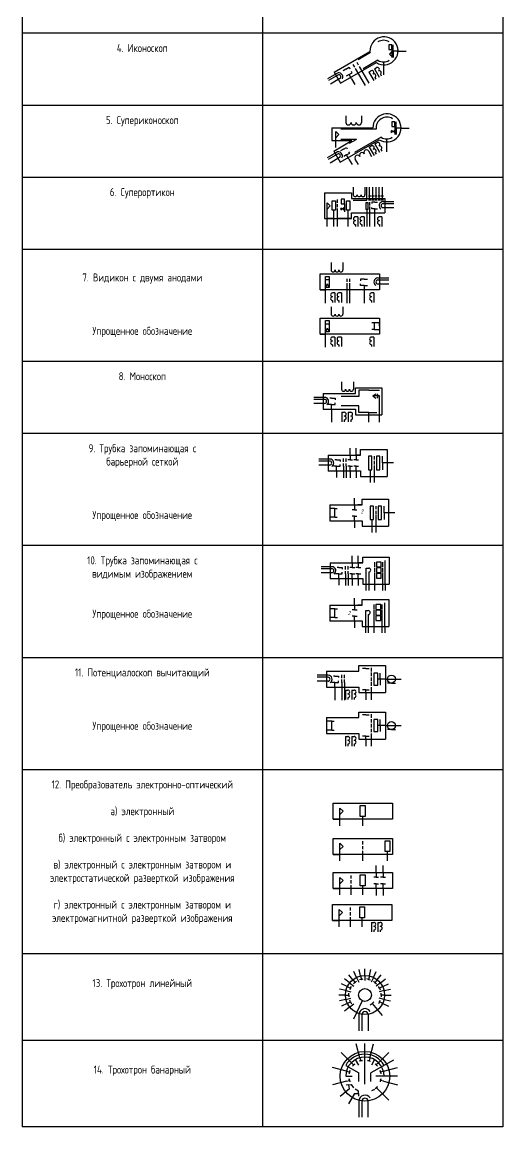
# Model space of a CAD drawing. Header units: millimetres. Extents: x -33 to 3443, y 207 to 2353.
# Drawn here: x 2158 to 2458, y 659 to 1349 of the extents above; entities that cross this region are included whole.
import ezdxf

# ---------------------------------------------------------------- set-up
doc = ezdxf.new("R2010")
doc.units = ezdxf.units.MM
doc.styles.get("Standard").update_dxf_attribs({"font": 'arial.ttf'})

msp = doc.modelspace()

# ---------------------------------------------------------------- linework, layer by layer
for p, q in [((2158.26, 2066.93), (2158.26, 658.87)), ((2308.26, 2066.93), (2308.26, 658.87)), ((2458.26, 2066.93), (2458.26, 658.87)), ((2458.26, 1341.93), (2158.26, 1341.93)), ((2389, 1334.83), (2387, 1334.83)), ((2387, 1334.83), (2387, 1331.83)), ((2387, 1331.83), (2389, 1331.83)), ((2389, 1331.83), (2389, 1334.83)), ((2389, 1331.83), (2389, 1330.58)), ((2389.84, 1330.83), (2389.84, 1334.83)), ((2353.03, 1317.67), (2375.33, 1330.55)), ((2375.7, 1329.9), (2367.91, 1325.4)), ((2375.7, 1329.9), (2367.91, 1325.4)), ((2380.32, 1325.06), (2371.16, 1319.77)), ((2389, 1330.58), (2387.41, 1328.99)), ((2389, 1327.4), (2387.41, 1328.99)), ((2389, 1330.58), (2389, 1326.9)), ((2389, 1327.4), (2389, 1326.9)), ((2392.84, 1330.83), (2389.84, 1330.83)), ((2389.84, 1330.83), (2389.84, 1326.83)), ((2392.84, 1330.83), (2397.84, 1330.83)), ((2357.03, 1310.74), (2379.33, 1323.62)), ((2360.3, 1319.57), (2358.57, 1318.57)), ((2360.3, 1319.57), (2362.25, 1320.69)), ((2362.25, 1320.69), (2362.75, 1319.82)), ((2364.25, 1317.23), (2363.75, 1318.09)), ((2364.25, 1317.23), (2363.75, 1318.09)), ((2364.68, 1322.49), (2365.68, 1320.76)), ((2366.18, 1319.9), (2372.23, 1309.42)), ((2367.06, 1323.87), (2368.06, 1322.14)), ((2368.56, 1321.27), (2374.61, 1310.79)), ((2374.64, 1317.74), (2375.94, 1318.49)), ((2378.1, 1319.74), (2379.4, 1320.49)), ((2378.1, 1319.74), (2381.1, 1314.54)), ((2383.82, 1324.08), (2383.82, 1316.08)), ((2354.64, 1316.87), (2348.8, 1313.5)), ((2355.27, 1315.79), (2349.42, 1312.42)), ((2356.52, 1313.63), (2350.67, 1310.25)), ((2353.03, 1317.67), (2357.03, 1310.74)), ((2362.3, 1316.1), (2360.57, 1315.1)), ((2362.3, 1316.1), (2360.57, 1315.1)), ((2362.3, 1316.1), (2364.25, 1317.23)), ((2362.3, 1316.1), (2364.25, 1317.23)), ((2363.8, 1313.5), (2362.3, 1316.1)), ((2363.8, 1313.5), (2365.8, 1310.04)), ((2374.64, 1317.74), (2377.64, 1312.54)), ((2378.34, 1314.33), (2378.94, 1313.29)), ((2381.8, 1316.33), (2382.4, 1315.29)), ((2458.26, 1296.93), (2158.26, 1296.93)), ((2360.3, 1290.31), (2360.3, 1286.31)), ((2370.05, 1290.31), (2370.05, 1286.31)), ((2390.89, 1286.74), (2388.89, 1286.74)), ((2388.89, 1286.74), (2388.89, 1283.74)), ((2388.89, 1283.74), (2390.89, 1283.74)), ((2390.89, 1283.74), (2390.89, 1286.74)), ((2390.89, 1283.74), (2390.89, 1282.49)), ((2391.73, 1282.74), (2391.73, 1286.74)), ((2351.46, 1282.88), (2377.09, 1282.88)), ((2351.46, 1282.88), (2351.46, 1274.88)), ((2353.96, 1270.63), (2353.96, 1280.63)), ((2353.96, 1280.63), (2355.9, 1278.69)), ((2355.9, 1278.69), (2353.96, 1276.74)), ((2379.2, 1282.13), (2357.21, 1282.13)), ((2382.22, 1276.96), (2365.69, 1267.42)), ((2377.21, 1282.13), (2368.21, 1282.13)), ((2388.39, 1280.65), (2389.1, 1281.35)), ((2390.89, 1280.65), (2388.39, 1280.65)), ((2388.39, 1280.65), (2389.1, 1279.94)), ((2390.89, 1280.65), (2389.89, 1280.65)), ((2390.89, 1282.49), (2390.89, 1278.81)), ((2390.89, 1279.31), (2390.89, 1278.81)), ((2394.73, 1282.74), (2391.73, 1282.74)), ((2391.73, 1282.74), (2391.73, 1278.74)), ((2394.73, 1282.74), (2399.73, 1282.74)), ((2351.46, 1274.88), (2364.11, 1274.88)), ((2352.75, 1268.33), (2364.11, 1274.88)), ((2356.75, 1261.4), (2381.1, 1275.46)), ((2366.91, 1275.63), (2357.21, 1275.63)), ((2358.73, 1269.47), (2360.68, 1270.59)), ((2360.68, 1270.59), (2361.18, 1269.73)), ((2366.91, 1275.63), (2362.44, 1273.05)), ((2374.9, 1270.85), (2376.2, 1271.6)), ((2374.9, 1270.85), (2377.9, 1265.66)), ((2378.37, 1272.85), (2379.67, 1273.6)), ((2378.37, 1272.85), (2381.37, 1267.66)), ((2385.71, 1275.99), (2385.71, 1267.99)), ((2354.37, 1267.53), (2348.52, 1264.15)), ((2354.99, 1266.44), (2349.15, 1263.07)), ((2356.24, 1264.28), (2350.4, 1260.9)), ((2352.75, 1268.33), (2356.75, 1261.4)), ((2358.73, 1269.47), (2357, 1268.47)), ((2360.73, 1266.01), (2359, 1265.01)), ((2360.73, 1266.01), (2359, 1265.01)), ((2360.73, 1266.01), (2362.68, 1267.13)), ((2360.73, 1266.01), (2362.68, 1267.13)), ((2362.23, 1263.41), (2360.73, 1266.01)), ((2362.68, 1267.13), (2362.18, 1268)), ((2362.68, 1267.13), (2362.18, 1268)), ((2362.23, 1263.41), (2364.23, 1259.94)), ((2368.13, 1259.95), (2366.13, 1263.41)), ((2376.57, 1264.82), (2374.57, 1268.28)), ((2378.6, 1267.45), (2379.2, 1266.41)), ((2382.07, 1269.45), (2382.67, 1268.41)), ((2458.26, 1251.93), (2158.26, 1251.93)), ((2347.01, 1242.31), (2347.01, 1226.31)), ((2347.01, 1242.31), (2363.76, 1242.31)), ((2363.76, 1242.31), (2363.76, 1238.81)), ((2364.88, 1245.81), (2364.88, 1241.14)), ((2372.19, 1245.81), (2372.19, 1241.14)), ((2373.37, 1237.81), (2373.37, 1245.81)), ((2375.12, 1237.81), (2375.12, 1245.81)), ((2377.12, 1237.81), (2377.12, 1245.81)), ((2379.12, 1237.81), (2379.12, 1245.81)), ((2381.12, 1237.81), (2381.12, 1245.81)), ((2383.12, 1237.81), (2383.12, 1245.81)), ((2348.51, 1221.31), (2348.51, 1236.06)), ((2348.51, 1236.06), (2350.46, 1234.12)), ((2351.76, 1231.56), (2351.76, 1237.31)), ((2351.76, 1237.31), (2353.76, 1237.31)), ((2353.76, 1237.31), (2353.76, 1231.56)), ((2355.01, 1236.06), (2355.01, 1238.06)), ((2355.01, 1233.31), (2355.01, 1235.31)), ((2359.36, 1238.34), (2357.36, 1238.34)), ((2357.36, 1238.34), (2357.36, 1235.34)), ((2357.36, 1235.34), (2359.36, 1235.34)), ((2359.36, 1235.34), (2359.36, 1238.34)), ((2359.36, 1235.34), (2359.36, 1234.09)), ((2360.76, 1231.56), (2360.76, 1237.31)), ((2360.76, 1237.31), (2362.76, 1237.31)), ((2362.76, 1237.31), (2362.76, 1231.56)), ((2363.76, 1238.81), (2384.51, 1238.81)), ((2364.76, 1237.81), (2373.37, 1237.81)), ((2374.26, 1236.06), (2372.76, 1236.06)), ((2372.76, 1236.06), (2372.76, 1232.06)), ((2374.26, 1232.06), (2374.26, 1236.06)), ((2375.87, 1240.31), (2374.37, 1240.31)), ((2375.87, 1237.81), (2374.37, 1237.81)), ((2375.26, 1234.31), (2375.26, 1236.56)), ((2377.87, 1240.31), (2376.37, 1240.31)), ((2377.87, 1237.81), (2376.37, 1237.81)), ((2378.26, 1236.43), (2376.51, 1236.43)), ((2376.51, 1236.43), (2376.51, 1235.53)), ((2378.26, 1236.43), (2380.01, 1236.43)), ((2379.87, 1240.31), (2378.37, 1240.31)), ((2379.87, 1237.81), (2378.37, 1237.81)), ((2381.87, 1240.31), (2380.37, 1240.31)), ((2381.87, 1237.81), (2380.37, 1237.81)), ((2383.87, 1240.31), (2382.37, 1240.31)), ((2383.87, 1237.81), (2382.37, 1237.81)), ((2383.51, 1236.81), (2390.26, 1236.81)), ((2383.51, 1235.56), (2390.26, 1235.56)), ((2384.51, 1238.81), (2384.51, 1229.81)), ((2350.46, 1234.12), (2348.51, 1232.18)), ((2352.76, 1231.56), (2351.76, 1231.56)), ((2352.76, 1221.31), (2352.76, 1231.56)), ((2353.76, 1231.56), (2352.76, 1231.56)), ((2355.01, 1221.31), (2355.01, 1232.56)), ((2356.86, 1232.25), (2357.57, 1232.96)), ((2359.36, 1232.25), (2356.86, 1232.25)), ((2356.86, 1232.25), (2357.57, 1231.54)), ((2359.36, 1232.25), (2358.36, 1232.25)), ((2359.36, 1234.09), (2359.36, 1230.41)), ((2359.36, 1230.91), (2359.36, 1230.41)), ((2361.76, 1231.56), (2360.76, 1231.56)), ((2361.76, 1221.31), (2361.76, 1231.56)), ((2362.76, 1231.56), (2361.76, 1231.56)), ((2363.76, 1226.31), (2363.76, 1229.81)), ((2363.76, 1229.81), (2384.51, 1229.81)), ((2372.76, 1232.06), (2373.51, 1232.06)), ((2373.51, 1221.31), (2373.51, 1232.06)), ((2373.51, 1232.06), (2374.26, 1232.06)), ((2375.26, 1221.31), (2375.26, 1233.81)), ((2376.51, 1232.2), (2376.51, 1233.1)), ((2378.26, 1232.2), (2376.51, 1232.2)), ((2378.26, 1221.31), (2378.26, 1232.2)), ((2378.26, 1232.2), (2380.01, 1232.2)), ((2383.51, 1233.06), (2390.26, 1233.06)), ((2347.01, 1226.31), (2363.76, 1226.31)), ((2352.76, 1226.31), (2348.51, 1226.31)), ((2363.76, 1226.31), (2355.01, 1226.31)), ((2367.72, 1227.31), (2366.22, 1227.31)), ((2366.22, 1222.51), (2366.22, 1221.31)), ((2367.72, 1227.31), (2367.72, 1221.31)), ((2371.72, 1227.31), (2370.22, 1227.31)), ((2370.22, 1222.51), (2370.22, 1221.31)), ((2371.72, 1227.31), (2371.72, 1221.31)), ((2382.72, 1227.31), (2381.22, 1227.31)), ((2381.22, 1222.51), (2381.22, 1221.31)), ((2382.72, 1227.31), (2382.72, 1221.31)), ((2458.26, 1206.93), (2158.26, 1206.93)), ((2351.09, 1198.79), (2351.09, 1194.12)), ((2358.41, 1198.79), (2358.41, 1194.12)), ((2344.26, 1191.62), (2381.26, 1191.62)), ((2344.26, 1181.62), (2344.26, 1191.62)), ((2347.51, 1173.42), (2347.51, 1190.12)), ((2347.51, 1190.12), (2349.76, 1190.12)), ((2349.76, 1187.87), (2347.51, 1187.87)), ((2349.76, 1190.12), (2349.76, 1187.87)), ((2349.76, 1187.87), (2349.76, 1183.12)), ((2361.01, 1186.62), (2361.01, 1188.62)), ((2362.76, 1186.62), (2362.76, 1188.62)), ((2371.76, 1188.42), (2369.51, 1188.42)), ((2369.51, 1188.42), (2369.51, 1187.42)), ((2371.76, 1188.42), (2373.76, 1188.42)), ((2380.26, 1189.12), (2387.01, 1189.12)), ((2380.26, 1187.87), (2387.01, 1187.87)), ((2381.26, 1191.62), (2381.26, 1181.62)), ((2381.26, 1181.62), (2344.26, 1181.62)), ((2344.26, 1181.62), (2347.51, 1181.62)), ((2348.64, 1185.37), (2347.51, 1183.12)), ((2349.76, 1183.12), (2347.51, 1183.12)), ((2348.64, 1185.37), (2349.76, 1183.12)), ((2361.01, 1173.42), (2361.01, 1185.87)), ((2362.76, 1173.42), (2362.76, 1185.87)), ((2369.51, 1184.42), (2369.51, 1185.42)), ((2369.51, 1184.42), (2369.51, 1185.42)), ((2371.76, 1184.42), (2369.51, 1184.42)), ((2371.76, 1184.42), (2369.51, 1184.42)), ((2371.76, 1184.42), (2373.76, 1184.42)), ((2371.76, 1184.42), (2373.76, 1184.42)), ((2371.76, 1184.42), (2371.76, 1173.42)), ((2380.26, 1185.37), (2387.01, 1185.37)), ((2353.49, 1179.81), (2351.99, 1179.81)), ((2351.99, 1175.01), (2351.99, 1173.81)), ((2353.49, 1179.81), (2353.49, 1173.81)), ((2357.49, 1179.81), (2355.99, 1179.81)), ((2355.99, 1175.01), (2355.99, 1173.81)), ((2357.49, 1179.81), (2357.49, 1173.81)), ((2377.74, 1179.81), (2376.24, 1179.81)), ((2376.24, 1175.01), (2376.24, 1173.81)), ((2377.74, 1179.81), (2377.74, 1173.81)), ((2351.09, 1171.19), (2351.09, 1166.52)), ((2358.41, 1171.19), (2358.41, 1166.52)), ((2344.26, 1164.02), (2381.26, 1164.02)), ((2344.26, 1154.02), (2344.26, 1164.02)), ((2347.51, 1145.82), (2347.51, 1162.52)), ((2347.51, 1162.52), (2349.76, 1162.52)), ((2349.76, 1160.27), (2347.51, 1160.27)), ((2349.76, 1162.52), (2349.76, 1160.27)), ((2349.76, 1160.27), (2349.76, 1155.52)), ((2378.01, 1161.02), (2376.51, 1161.02)), ((2381.26, 1161.02), (2378.01, 1161.02)), ((2378.01, 1161.02), (2378.01, 1157.02)), ((2381.26, 1164.02), (2381.26, 1154.02)), ((2381.26, 1159.02), (2381.26, 1161.02)), ((2381.26, 1154.02), (2344.26, 1154.02)), ((2344.26, 1154.02), (2347.51, 1154.02)), ((2348.64, 1157.77), (2347.51, 1155.52)), ((2349.76, 1155.52), (2347.51, 1155.52)), ((2348.64, 1157.77), (2349.76, 1155.52)), ((2378.01, 1157.02), (2376.51, 1157.02)), ((2378.01, 1157.02), (2381.26, 1157.02)), ((2353.49, 1152.21), (2351.99, 1152.21)), ((2351.99, 1147.41), (2351.99, 1146.21)), ((2353.49, 1152.21), (2353.49, 1146.21)), ((2357.49, 1152.21), (2355.99, 1152.21)), ((2355.99, 1147.41), (2355.99, 1146.21)), ((2357.49, 1152.21), (2357.49, 1146.21)), ((2377.74, 1152.21), (2376.24, 1152.21)), ((2376.24, 1147.41), (2376.24, 1146.21)), ((2377.74, 1152.21), (2377.74, 1146.21)), ((2458.26, 1136.93), (2158.26, 1136.93)), ((2357.64, 1124.25), (2357.64, 1119.57)), ((2364.96, 1124.25), (2364.96, 1119.57)), ((2366.3, 1117.03), (2366.3, 1120.53)), ((2366.3, 1120.53), (2382.8, 1120.53)), ((2374.55, 1119.03), (2368.3, 1119.03)), ((2368.3, 1119.03), (2368.3, 1117.03)), ((2374.55, 1119.03), (2381.3, 1119.03)), ((2382.8, 1120.53), (2382.8, 1103.65)), ((2347.05, 1114.53), (2340.3, 1114.53)), ((2347.05, 1113.28), (2340.3, 1113.28)), ((2346.05, 1117.03), (2346.05, 1107.03)), ((2346.05, 1117.03), (2366.3, 1117.03)), ((2351.3, 1114.03), (2350.3, 1114.03)), ((2351.3, 1114.03), (2353.55, 1114.03)), ((2353.55, 1114.03), (2353.55, 1113.03)), ((2353.55, 1110.03), (2353.55, 1111.03)), ((2353.55, 1110.03), (2353.55, 1111.03)), ((2368.3, 1115.03), (2357.3, 1115.03)), ((2368.3, 1117.03), (2368.3, 1115.03)), ((2377.05, 1115.4), (2379.05, 1116.72)), ((2381.3, 1115.4), (2377.05, 1115.4)), ((2379.55, 1115.4), (2377.05, 1115.4)), ((2377.05, 1115.4), (2379.05, 1114.08)), ((2380.8, 1115.4), (2379.8, 1115.4)), ((2381.3, 1099.03), (2381.3, 1115.4)), ((2347.05, 1110.78), (2340.3, 1110.78)), ((2346.05, 1107.15), (2366.3, 1107.15)), ((2351.3, 1110.03), (2349.3, 1110.03)), ((2351.3, 1110.03), (2350.3, 1110.03)), ((2351.3, 1107.03), (2351.3, 1110.03)), ((2351.3, 1110.03), (2353.55, 1110.03)), ((2351.3, 1110.03), (2353.55, 1110.03)), ((2351.3, 1107.03), (2351.3, 1099.03)), ((2368.3, 1109.15), (2357.3, 1109.15)), ((2357.8, 1105.28), (2359.3, 1105.28)), ((2357.8, 1105.28), (2357.8, 1099.28)), ((2361.8, 1105.28), (2363.3, 1105.28)), ((2361.8, 1105.28), (2361.8, 1099.28)), ((2366.3, 1107.15), (2366.3, 1103.65)), ((2368.3, 1107.15), (2368.3, 1109.15)), ((2368.3, 1105.15), (2368.3, 1107.15)), ((2374.55, 1105.15), (2368.3, 1105.15)), ((2374.55, 1099.03), (2374.55, 1105.15)), ((2374.55, 1105.15), (2379.55, 1105.15)), ((2359.3, 1100.48), (2359.3, 1099.28)), ((2363.3, 1100.48), (2363.3, 1099.28)), ((2366.3, 1103.65), (2382.8, 1103.65)), ((2458.26, 1091.93), (2158.26, 1091.93)), ((2349.23, 1078.52), (2349.23, 1068.52)), ((2349.23, 1078.52), (2369.48, 1078.52)), ((2362.98, 1078.52), (2362.98, 1082.77)), ((2362.98, 1078.52), (2362.98, 1075.52)), ((2366.73, 1078.52), (2366.73, 1082.77)), ((2369.48, 1078.52), (2366.73, 1078.52)), ((2366.73, 1078.52), (2366.73, 1075.52)), ((2369.48, 1078.52), (2369.48, 1082.02)), ((2369.48, 1082.02), (2385.98, 1082.02)), ((2376.48, 1077.83), (2374.48, 1077.83)), ((2374.48, 1077.83), (2374.48, 1069.33)), ((2376.48, 1069.33), (2376.48, 1077.83)), ((2377.98, 1077.83), (2377.98, 1075.83)), ((2381.48, 1077.83), (2379.48, 1077.83)), ((2379.48, 1077.83), (2379.48, 1069.33)), ((2381.48, 1069.33), (2381.48, 1077.83)), ((2383.23, 1073.58), (2383.23, 1077.83)), ((2385.98, 1082.02), (2385.98, 1065.14)), ((2350.23, 1076.02), (2343.48, 1076.02)), ((2350.23, 1074.77), (2343.48, 1074.77)), ((2350.23, 1072.27), (2343.48, 1072.27)), ((2354.48, 1071.52), (2352.48, 1071.52)), ((2354.48, 1075.52), (2353.48, 1075.52)), ((2354.48, 1071.52), (2353.48, 1071.52)), ((2354.48, 1075.52), (2356.73, 1075.52)), ((2354.48, 1068.52), (2354.48, 1071.52)), ((2354.48, 1071.52), (2356.73, 1071.52)), ((2354.48, 1071.52), (2356.73, 1071.52)), ((2356.73, 1075.52), (2356.73, 1074.52)), ((2356.73, 1071.52), (2356.73, 1072.52)), ((2356.73, 1071.52), (2356.73, 1072.52)), ((2358.73, 1074.27), (2358.73, 1076.27)), ((2358.73, 1071.52), (2358.73, 1073.27)), ((2358.73, 1071.52), (2358.73, 1064.27)), ((2360.48, 1074.27), (2360.48, 1076.27)), ((2360.48, 1071.52), (2360.48, 1073.27)), ((2360.48, 1071.52), (2360.48, 1064.27)), ((2362.98, 1075.52), (2361.48, 1075.52)), ((2362.98, 1071.52), (2361.48, 1071.52)), ((2362.98, 1075.52), (2364.48, 1075.52)), ((2362.98, 1068.52), (2362.98, 1071.52)), ((2362.98, 1071.52), (2364.48, 1071.52)), ((2366.73, 1075.52), (2365.23, 1075.52)), ((2366.73, 1071.52), (2365.23, 1071.52)), ((2366.73, 1075.52), (2368.23, 1075.52)), ((2366.73, 1068.52), (2366.73, 1071.52)), ((2366.73, 1071.52), (2368.23, 1071.52)), ((2377.98, 1074.83), (2377.98, 1072.58)), ((2377.98, 1072.02), (2377.98, 1065.14)), ((2389.98, 1073.58), (2383.23, 1073.58)), ((2383.23, 1073.58), (2383.23, 1069.33)), ((2349.23, 1068.64), (2369.48, 1068.64)), ((2354.48, 1068.52), (2354.48, 1064.52)), ((2362.98, 1068.52), (2362.98, 1064.27)), ((2366.73, 1068.52), (2366.73, 1064.27)), ((2369.48, 1068.64), (2369.48, 1065.14)), ((2369.48, 1065.14), (2385.98, 1065.14)), ((2374.48, 1069.33), (2376.48, 1069.33)), ((2375.48, 1069.33), (2375.48, 1065.14)), ((2375.48, 1065.14), (2375.48, 1061.39)), ((2377.98, 1065.14), (2377.98, 1061.39)), ((2379.48, 1069.33), (2381.48, 1069.33)), ((2365.69, 1047.37), (2365.69, 1051.62)), ((2370.44, 1047.37), (2370.44, 1050.87)), ((2370.44, 1050.87), (2386.94, 1050.87)), ((2386.94, 1050.87), (2386.94, 1033.99)), ((2350.19, 1047.37), (2350.19, 1037.37)), ((2350.19, 1047.37), (2370.44, 1047.37)), ((2353.44, 1045.12), (2350.19, 1045.12)), ((2353.44, 1039.62), (2353.44, 1045.12)), ((2353.44, 1045.12), (2354.94, 1045.12)), ((2365.69, 1044.37), (2364.19, 1044.37)), ((2365.69, 1047.37), (2365.69, 1044.37)), ((2365.69, 1044.37), (2367.19, 1044.37)), ((2370.44, 1047.37), (2367.69, 1047.37)), ((2377.44, 1046.68), (2375.44, 1046.68)), ((2375.44, 1046.68), (2375.44, 1038.18)), ((2377.44, 1038.18), (2377.44, 1046.68)), ((2378.94, 1046.68), (2378.94, 1044.68)), ((2378.94, 1043.68), (2378.94, 1041.43)), ((2382.44, 1046.68), (2380.44, 1046.68)), ((2380.44, 1046.68), (2380.44, 1038.18)), ((2382.44, 1038.18), (2382.44, 1046.68)), ((2384.19, 1042.43), (2384.19, 1046.68)), ((2390.94, 1042.43), (2384.19, 1042.43)), ((2384.19, 1042.43), (2384.19, 1038.18)), ((2353.44, 1039.62), (2350.19, 1039.62)), ((2350.19, 1037.49), (2370.44, 1037.49)), ((2353.44, 1039.62), (2354.94, 1039.62)), ((2365.69, 1040.37), (2364.19, 1040.37)), ((2365.69, 1037.37), (2365.69, 1040.37)), ((2365.69, 1040.37), (2367.19, 1040.37)), ((2365.69, 1037.37), (2365.69, 1033.12)), ((2370.44, 1037.49), (2370.44, 1033.99)), ((2375.44, 1038.18), (2377.44, 1038.18)), ((2376.44, 1038.18), (2376.44, 1033.99)), ((2378.94, 1040.87), (2378.94, 1033.99)), ((2380.44, 1038.18), (2382.44, 1038.18)), ((2370.44, 1033.99), (2386.94, 1033.99)), ((2376.44, 1033.99), (2376.44, 1030.24)), ((2378.94, 1033.99), (2378.94, 1030.24)), ((2458.26, 1021.93), (2158.26, 1021.93)), ((2364.3, 1011.28), (2364.3, 1015.53)), ((2368.05, 1011.28), (2368.05, 1015.53)), ((2370.8, 1011.28), (2370.8, 1014.78)), ((2370.8, 1014.78), (2387.3, 1014.78)), ((2387.3, 1014.78), (2387.3, 997.9)), ((2351.55, 1008.78), (2344.8, 1008.78)), ((2351.55, 1007.53), (2344.8, 1007.53)), ((2350.55, 1011.28), (2350.55, 1001.28)), ((2350.55, 1011.28), (2370.8, 1011.28)), ((2355.8, 1008.28), (2354.8, 1008.28)), ((2355.8, 1008.28), (2358.05, 1008.28)), ((2358.05, 1008.28), (2358.05, 1007.28)), ((2360.05, 1007.03), (2360.05, 1009.03)), ((2361.8, 1007.03), (2361.8, 1009.03)), ((2364.3, 1008.28), (2362.8, 1008.28)), ((2364.3, 1011.28), (2364.3, 1008.28)), ((2364.3, 1008.28), (2365.8, 1008.28)), ((2368.05, 1008.28), (2366.55, 1008.28)), ((2370.8, 1011.28), (2368.05, 1011.28)), ((2368.05, 1011.28), (2368.05, 1008.28)), ((2368.05, 1008.28), (2369.55, 1008.28)), ((2373.05, 993.9), (2373.05, 1007.9)), ((2373.05, 1007.9), (2374.55, 1007.9)), ((2378.3, 1008.6), (2378.3, 1011.6)), ((2378.3, 1005.3), (2378.3, 1008.1)), ((2379.3, 1011.6), (2379.3, 1008.6)), ((2382.3, 1011.6), (2379.3, 1011.6)), ((2379.3, 1008.6), (2382.3, 1008.6)), ((2379.3, 1008.1), (2379.3, 1005.1)), ((2382.3, 1008.1), (2379.3, 1008.1)), ((2382.3, 1008.6), (2382.3, 1011.6)), ((2382.3, 1005.1), (2382.3, 1008.1)), ((2383.3, 1008.6), (2383.3, 1011.6)), ((2383.3, 1005.3), (2383.3, 1008.1)), ((2384.8, 997.9), (2384.8, 1012.65)), ((2351.55, 1005.03), (2344.8, 1005.03)), ((2350.55, 1001.4), (2370.8, 1001.4)), ((2355.8, 1004.28), (2353.8, 1004.28)), ((2355.8, 1004.28), (2354.8, 1004.28)), ((2355.8, 1001.28), (2355.8, 1004.28)), ((2355.8, 1004.28), (2358.05, 1004.28)), ((2355.8, 1004.28), (2358.05, 1004.28)), ((2355.8, 1001.28), (2355.8, 997.28)), ((2358.05, 1004.28), (2358.05, 1005.28)), ((2358.05, 1004.28), (2358.05, 1005.28)), ((2360.05, 1004.28), (2360.05, 1006.03)), ((2360.05, 1004.28), (2360.05, 997.03)), ((2361.8, 1004.28), (2361.8, 1006.03)), ((2361.8, 1004.28), (2361.8, 997.03)), ((2364.3, 1004.28), (2362.8, 1004.28)), ((2364.3, 1001.28), (2364.3, 1004.28)), ((2364.3, 1004.28), (2365.8, 1004.28)), ((2364.3, 1001.28), (2364.3, 997.03)), ((2368.05, 1004.28), (2366.55, 1004.28)), ((2368.05, 1001.28), (2368.05, 1004.28)), ((2368.05, 1004.28), (2369.55, 1004.28)), ((2368.05, 1001.28), (2368.05, 997.03)), ((2370.8, 1001.4), (2370.8, 997.9)), ((2374.55, 1005.4), (2374.55, 993.9)), ((2378.3, 993.9), (2378.3, 1004.9)), ((2379.3, 1005.1), (2382.3, 1005.1)), ((2379.3, 1004.6), (2379.3, 1001.6)), ((2382.3, 1004.6), (2379.3, 1004.6)), ((2379.3, 1001.6), (2382.3, 1001.6)), ((2382.3, 1001.6), (2382.3, 1004.6)), ((2383.3, 993.9), (2383.3, 1004.9)), ((2370.8, 997.9), (2387.3, 997.9)), ((2370.8, 997.9), (2373.05, 997.9)), ((2374.55, 997.9), (2378.3, 997.9)), ((2383.3, 997.9), (2384.8, 997.9)), ((2384.8, 997.9), (2384.8, 993.9)), ((2365.75, 984.78), (2365.75, 989.03)), ((2370.5, 984.78), (2370.5, 988.28)), ((2370.5, 988.28), (2387, 988.28)), ((2387, 988.28), (2387, 971.4)), ((2350.25, 984.78), (2350.25, 974.78)), ((2350.25, 984.78), (2370.5, 984.78)), ((2353.5, 982.53), (2350.25, 982.53)), ((2353.5, 977.03), (2353.5, 982.53)), ((2353.5, 982.53), (2355, 982.53)), ((2365.75, 981.78), (2364.25, 981.78)), ((2365.75, 984.78), (2365.75, 981.78)), ((2365.75, 981.78), (2367.25, 981.78)), ((2370.5, 984.78), (2367.75, 984.78)), ((2372.75, 967.4), (2372.75, 981.4)), ((2372.75, 981.4), (2374.25, 981.4)), ((2378, 982.1), (2378, 985.1)), ((2378, 978.8), (2378, 981.6)), ((2379, 985.1), (2379, 982.1)), ((2382, 985.1), (2379, 985.1)), ((2379, 982.1), (2382, 982.1)), ((2379, 981.6), (2379, 978.6)), ((2382, 981.6), (2379, 981.6)), ((2382, 982.1), (2382, 985.1)), ((2382, 978.6), (2382, 981.6)), ((2383, 982.1), (2383, 985.1)), ((2383, 978.8), (2383, 981.6)), ((2384.5, 971.4), (2384.5, 986.15)), ((2353.5, 977.03), (2350.25, 977.03)), ((2350.25, 974.9), (2370.5, 974.9)), ((2353.5, 977.03), (2355, 977.03)), ((2365.75, 977.78), (2364.25, 977.78)), ((2365.75, 974.78), (2365.75, 977.78)), ((2365.75, 977.78), (2367.25, 977.78)), ((2365.75, 974.78), (2365.75, 970.53)), ((2370.5, 974.9), (2370.5, 971.4)), ((2374.25, 978.9), (2374.25, 967.4)), ((2378, 967.4), (2378, 978.4)), ((2379, 978.6), (2382, 978.6)), ((2379, 978.1), (2379, 975.1)), ((2382, 978.1), (2379, 978.1)), ((2379, 975.1), (2382, 975.1)), ((2382, 975.1), (2382, 978.1)), ((2383, 967.4), (2383, 978.4)), ((2370.5, 971.4), (2387, 971.4)), ((2370.5, 971.4), (2372.75, 971.4)), ((2374.25, 971.4), (2378, 971.4)), ((2383, 971.4), (2384.5, 971.4)), ((2384.5, 971.4), (2384.5, 967.4)), ((2458.26, 951.93), (2158.26, 951.93)), ((2368.47, 943.5), (2368.47, 947)), ((2368.47, 947), (2384.97, 947)), ((2376.22, 943.37), (2376.22, 945.62)), ((2384.97, 947), (2384.97, 930.12)), ((2349.22, 941), (2342.47, 941)), ((2349.22, 939.75), (2342.47, 939.75)), ((2348.22, 943.5), (2348.22, 933.5)), ((2348.22, 943.5), (2368.47, 943.5)), ((2353.47, 940.5), (2352.47, 940.5)), ((2353.47, 940.5), (2355.72, 940.5)), ((2355.72, 940.5), (2355.72, 939.5)), ((2357.72, 939.25), (2357.72, 941.25)), ((2359.47, 939.25), (2359.47, 941.25)), ((2372.72, 945.25), (2370.72, 945.25)), ((2372.72, 945.25), (2374.72, 945.25)), ((2376.22, 940.37), (2376.22, 942.62)), ((2376.22, 937.37), (2376.22, 939.62)), ((2380.22, 942.31), (2377.72, 942.31)), ((2377.72, 942.31), (2377.72, 934.81)), ((2380.22, 938.56), (2380.22, 942.31)), ((2381.72, 938.56), (2380.22, 938.56)), ((2380.22, 934.81), (2380.22, 938.56)), ((2381.72, 938.56), (2381.72, 942.31)), ((2384.97, 938.56), (2381.72, 938.56)), ((2381.72, 938.56), (2381.72, 934.81)), ((2384.97, 938.56), (2394.72, 938.56)), ((2349.22, 937.25), (2342.47, 937.25)), ((2348.22, 933.62), (2368.47, 933.62)), ((2353.47, 936.5), (2351.47, 936.5)), ((2353.47, 936.5), (2352.47, 936.5)), ((2353.47, 933.5), (2353.47, 936.5)), ((2353.47, 936.5), (2355.72, 936.5)), ((2353.47, 936.5), (2355.72, 936.5)), ((2353.47, 933.5), (2353.47, 925.5)), ((2355.72, 936.5), (2355.72, 937.5)), ((2355.72, 936.5), (2355.72, 937.5)), ((2357.72, 936.5), (2357.72, 938.25)), ((2357.72, 936.5), (2357.72, 925.5)), ((2359.47, 936.5), (2359.47, 938.25)), ((2359.47, 936.5), (2359.47, 925.5)), ((2359.97, 931.75), (2361.47, 931.75)), ((2359.97, 931.75), (2359.97, 925.75)), ((2363.97, 931.75), (2365.47, 931.75)), ((2363.97, 931.75), (2363.97, 925.75)), ((2368.47, 933.62), (2368.47, 930.12)), ((2372.72, 931.87), (2370.72, 931.87)), ((2372.72, 930.12), (2372.72, 931.87)), ((2372.72, 931.87), (2374.72, 931.87)), ((2376.22, 934.37), (2376.22, 936.62)), ((2376.22, 925.62), (2376.22, 933.62)), ((2377.72, 934.81), (2380.22, 934.81)), ((2388.72, 936.06), (2386.22, 936.06)), ((2388.72, 936.06), (2391.22, 936.06)), ((2361.47, 926.95), (2361.47, 925.75)), ((2365.47, 926.95), (2365.47, 925.75)), ((2368.47, 930.12), (2384.97, 930.12)), ((2368.47, 930.12), (2372.72, 930.12)), ((2372.72, 930.12), (2372.72, 925.62)), ((2372.72, 930.12), (2376.22, 930.12)), ((2368.47, 914.49), (2368.47, 917.99)), ((2368.47, 917.99), (2384.97, 917.99)), ((2384.97, 917.99), (2384.97, 901.11)), ((2348.22, 914.49), (2348.22, 904.49)), ((2348.22, 914.49), (2368.47, 914.49)), ((2351.47, 912.24), (2348.22, 912.24)), ((2351.47, 906.74), (2351.47, 912.24)), ((2351.47, 912.24), (2352.97, 912.24)), ((2372.72, 916.24), (2370.72, 916.24)), ((2372.72, 916.24), (2374.72, 916.24)), ((2376.22, 914.36), (2376.22, 916.61)), ((2376.22, 911.36), (2376.22, 913.61)), ((2380.22, 913.3), (2377.72, 913.3)), ((2377.72, 913.3), (2377.72, 905.8)), ((2380.22, 909.55), (2380.22, 913.3)), ((2381.72, 909.55), (2381.72, 913.3)), ((2351.47, 906.74), (2348.22, 906.74)), ((2348.22, 904.61), (2368.47, 904.61)), ((2351.47, 906.74), (2352.97, 906.74)), ((2368.47, 904.61), (2368.47, 901.11)), ((2376.22, 908.36), (2376.22, 910.61)), ((2376.22, 905.36), (2376.22, 907.61)), ((2376.22, 896.61), (2376.22, 904.61)), ((2377.72, 905.8), (2380.22, 905.8)), ((2381.72, 909.55), (2380.22, 909.55)), ((2380.22, 905.8), (2380.22, 909.55)), ((2384.97, 909.55), (2381.72, 909.55)), ((2381.72, 909.55), (2381.72, 905.8)), ((2384.97, 909.55), (2394.72, 909.55)), ((2388.72, 907.05), (2386.22, 907.05)), ((2388.72, 907.05), (2391.22, 907.05)), ((2359.97, 902.74), (2361.47, 902.74)), ((2359.97, 902.74), (2359.97, 896.74)), ((2361.47, 897.94), (2361.47, 896.74)), ((2363.97, 902.74), (2365.47, 902.74)), ((2363.97, 902.74), (2363.97, 896.74)), ((2365.47, 897.94), (2365.47, 896.74)), ((2368.47, 901.11), (2384.97, 901.11)), ((2368.47, 901.11), (2372.72, 901.11)), ((2372.72, 902.86), (2370.72, 902.86)), ((2372.72, 901.11), (2372.72, 902.86)), ((2372.72, 902.86), (2374.72, 902.86)), ((2372.72, 901.11), (2372.72, 896.61)), ((2372.72, 901.11), (2376.22, 901.11)), ((2458.26, 881.93), (2158.26, 881.93)), ((2352.31, 861.02), (2389.31, 861.02)), ((2352.31, 851.02), (2352.31, 861.02)), ((2356.56, 854.02), (2356.56, 858.02)), ((2356.56, 858.02), (2358.56, 856.02)), ((2358.56, 856.02), (2356.56, 854.02)), ((2369.31, 852.77), (2369.31, 859.52)), ((2369.31, 859.52), (2372.31, 859.52)), ((2372.31, 859.52), (2372.31, 852.77)), ((2389.31, 861.02), (2389.31, 851.02)), ((2389.31, 851.02), (2352.31, 851.02)), ((2352.31, 851.02), (2355.56, 851.02)), ((2352.31, 851.02), (2356.56, 851.02)), ((2356.56, 847.02), (2356.56, 854.02)), ((2370.81, 852.77), (2369.31, 852.77)), ((2370.81, 847.02), (2370.81, 852.77)), ((2372.31, 852.77), (2370.81, 852.77)), ((2352.31, 839.08), (2389.31, 839.08)), ((2352.31, 829.08), (2352.31, 839.08)), ((2356.56, 832.08), (2356.56, 836.08)), ((2356.56, 836.08), (2358.56, 834.08)), ((2370.81, 835.28), (2370.81, 837.28)), ((2384.81, 830.83), (2384.81, 837.58)), ((2384.81, 837.58), (2387.81, 837.58)), ((2387.81, 837.58), (2387.81, 830.83)), ((2389.31, 839.08), (2389.31, 829.08)), ((2389.31, 829.08), (2352.31, 829.08)), ((2352.31, 829.08), (2355.56, 829.08)), ((2352.31, 829.08), (2356.56, 829.08)), ((2358.56, 834.08), (2356.56, 832.08)), ((2356.56, 825.08), (2356.56, 832.08)), ((2370.81, 832.28), (2370.81, 834.28)), ((2370.81, 825.08), (2370.81, 831.28)), ((2386.31, 830.83), (2384.81, 830.83)), ((2386.31, 825.08), (2386.31, 830.83)), ((2387.81, 830.83), (2386.31, 830.83)), ((2379.21, 817.8), (2379.21, 822.05)), ((2383.46, 817.8), (2383.46, 822.05)), ((2352.31, 817.74), (2389.31, 817.74)), ((2352.31, 807.74), (2352.31, 817.74)), ((2356.56, 810.74), (2356.56, 814.74)), ((2356.56, 814.74), (2358.56, 812.74)), ((2363.6, 813.94), (2363.6, 815.94)), ((2369.31, 809.49), (2369.31, 816.24)), ((2369.31, 816.24), (2372.31, 816.24)), ((2372.31, 816.24), (2372.31, 809.49)), ((2379.21, 814.8), (2377.71, 814.8)), ((2379.21, 817.8), (2379.21, 814.8)), ((2379.21, 814.8), (2380.71, 814.8)), ((2383.46, 814.8), (2381.96, 814.8)), ((2383.46, 817.8), (2383.46, 814.8)), ((2383.46, 814.8), (2384.96, 814.8)), ((2389.31, 817.74), (2389.31, 807.74)), ((2389.31, 807.74), (2352.31, 807.74)), ((2352.31, 807.74), (2355.56, 807.74)), ((2352.31, 807.74), (2356.56, 807.74)), ((2358.56, 812.74), (2356.56, 810.74)), ((2356.56, 803.74), (2356.56, 810.74)), ((2363.6, 810.94), (2363.6, 812.94)), ((2363.6, 803.74), (2363.6, 809.94)), ((2370.81, 809.49), (2369.31, 809.49)), ((2370.81, 803.74), (2370.81, 809.49)), ((2372.31, 809.49), (2370.81, 809.49)), ((2379.21, 810.69), (2377.71, 810.69)), ((2379.21, 807.69), (2379.21, 810.69)), ((2379.21, 810.69), (2380.71, 810.69)), ((2379.21, 807.69), (2379.21, 803.44)), ((2383.46, 810.69), (2381.96, 810.69)), ((2383.46, 807.69), (2383.46, 810.69)), ((2383.46, 810.69), (2384.96, 810.69)), ((2383.46, 807.69), (2383.46, 803.44)), ((2351.92, 797.74), (2388.92, 797.74)), ((2351.92, 787.74), (2351.92, 797.74)), ((2356.17, 790.74), (2356.17, 794.74)), ((2356.17, 794.74), (2358.17, 792.74)), ((2363.2, 793.94), (2363.2, 795.94)), ((2368.92, 789.49), (2368.92, 796.24)), ((2368.92, 796.24), (2371.92, 796.24)), ((2371.92, 796.24), (2371.92, 789.49)), ((2388.92, 797.74), (2388.92, 787.74)), ((2388.92, 787.74), (2351.92, 787.74)), ((2351.92, 787.74), (2355.17, 787.74)), ((2351.92, 787.74), (2356.17, 787.74)), ((2358.17, 792.74), (2356.17, 790.74)), ((2356.17, 783.74), (2356.17, 790.74)), ((2363.2, 790.94), (2363.2, 792.94)), ((2363.2, 783.74), (2363.2, 789.94)), ((2370.42, 789.49), (2368.92, 789.49)), ((2370.42, 783.74), (2370.42, 789.49)), ((2371.92, 789.49), (2370.42, 789.49)), ((2376.27, 786.61), (2377.77, 786.61)), ((2376.27, 786.61), (2376.27, 780.61)), ((2377.77, 781.81), (2377.77, 780.61)), ((2380.27, 786.61), (2381.77, 786.61)), ((2380.27, 786.61), (2380.27, 780.61)), ((2381.77, 781.81), (2381.77, 780.61)), ((2458.26, 766.93), (2158.26, 766.93)), ((2364.58, 750.83), (2362.09, 753.95)), ((2366.91, 752.29), (2365.17, 755.89)), ((2366.91, 752.29), (2368.32, 749.36)), ((2369.5, 753.19), (2368.61, 757.09)), ((2369.5, 753.19), (2370, 751)), ((2372.22, 753.5), (2372.22, 757.5)), ((2372.22, 753.5), (2372.22, 750.25)), ((2374.95, 753.19), (2374.45, 751)), ((2374.95, 753.19), (2375.84, 757.09)), ((2377.54, 752.29), (2376.13, 749.36)), ((2377.54, 752.29), (2379.27, 755.89)), ((2379.86, 750.83), (2382.35, 753.95)), ((2361.18, 746.56), (2357.58, 748.3)), ((2362.64, 748.89), (2359.52, 751.38)), ((2361.18, 746.56), (2363.21, 745.59)), ((2362.64, 748.89), (2365.18, 746.86)), ((2363.21, 745.59), (2362.69, 744.51)), ((2363.21, 745.59), (2363.73, 746.67)), ((2364.58, 750.83), (2365.99, 749.07)), ((2365.99, 749.07), (2365.05, 748.32)), ((2365.99, 749.07), (2366.92, 749.81)), ((2370, 751), (2368.83, 750.73)), ((2370, 751), (2371.17, 751.26)), ((2374.45, 751), (2373.28, 751.26)), ((2374.45, 751), (2375.62, 750.73)), ((2378.46, 749.07), (2377.52, 749.81)), ((2379.86, 750.83), (2378.46, 749.07)), ((2378.46, 749.07), (2379.39, 748.32)), ((2381.8, 748.89), (2379.26, 746.86)), ((2381.23, 745.59), (2380.71, 746.67)), ((2383.26, 746.56), (2381.23, 745.59)), ((2381.23, 745.59), (2381.75, 744.51)), ((2381.8, 748.89), (2384.93, 751.38)), ((2383.26, 746.56), (2386.86, 748.3)), ((2359.97, 741.25), (2355.97, 741.25)), ((2360.28, 743.97), (2356.38, 744.86)), ((2360.28, 738.52), (2356.38, 737.63)), ((2359.97, 741.25), (2362.22, 741.25)), ((2360.28, 743.97), (2363.45, 743.25)), ((2360.28, 738.52), (2363.45, 739.25)), ((2362.22, 741.25), (2362.22, 742.45)), ((2362.22, 741.25), (2362.22, 740.05)), ((2384.16, 743.97), (2381, 743.25)), ((2384.16, 738.52), (2381, 739.25)), ((2382.22, 741.25), (2382.22, 742.45)), ((2384.47, 741.25), (2382.22, 741.25)), ((2382.22, 741.25), (2382.22, 740.05)), ((2384.16, 743.97), (2388.06, 744.86)), ((2384.16, 738.52), (2388.06, 737.63)), ((2384.47, 741.25), (2388.47, 741.25)), ((2361.18, 735.93), (2357.58, 734.2)), ((2362.64, 733.61), (2359.52, 731.12)), ((2361.18, 735.93), (2363.21, 736.91)), ((2362.64, 733.61), (2365.18, 735.64)), ((2363.21, 736.91), (2362.69, 737.99)), ((2363.21, 736.91), (2363.73, 735.83)), ((2370.53, 737.62), (2365.14, 726.07)), ((2375.48, 735.03), (2376.64, 735.98)), ((2376.64, 735.98), (2377.8, 736.93)), ((2376.64, 735.98), (2382.99, 728.42)), ((2381.23, 736.91), (2380.71, 735.83)), ((2381.23, 736.91), (2381.75, 737.99)), ((2383.26, 735.93), (2381.23, 736.91)), ((2383.26, 735.93), (2386.86, 734.2)), ((2368.47, 729), (2368.47, 718.87)), ((2370.35, 729), (2370.35, 718.87)), ((2374.1, 729), (2374.1, 718.87)), ((2458.26, 712.9), (2158.26, 712.9)), ((2372.18, 702.48), (2372.18, 710.98)), ((2363.7, 698.97), (2357.34, 705.33)), ((2369.08, 702.07), (2366.75, 710.77)), ((2375.29, 702.07), (2377.62, 710.77)), ((2380.67, 698.97), (2387.03, 705.33)), ((2360.18, 697.3), (2368.43, 692.73)), ((2363.7, 698.97), (2365.11, 697.55)), ((2365.82, 698.26), (2364.41, 696.85)), ((2365.11, 697.55), (2365.82, 698.26)), ((2366.18, 700.87), (2368.18, 697.41)), ((2370.56, 700.4), (2368.63, 699.88)), ((2369.08, 702.07), (2369.6, 700.14)), ((2369.6, 700.14), (2370.56, 700.4)), ((2372.18, 685.48), (2372.18, 702.48)), ((2374.77, 700.14), (2373.81, 700.4)), ((2373.81, 700.4), (2375.74, 699.88)), ((2375.29, 702.07), (2374.77, 700.14)), ((2389.93, 700.48), (2375.93, 692.73)), ((2378.18, 700.87), (2376.18, 697.41)), ((2379.26, 697.55), (2378.55, 698.26)), ((2378.55, 698.26), (2379.96, 696.85)), ((2380.67, 698.97), (2379.26, 697.55)), ((2360.59, 693.59), (2351.9, 695.92)), ((2360.18, 690.48), (2364.18, 690.48)), ((2360.59, 693.59), (2362.53, 693.07)), ((2362.78, 694.04), (2362.27, 692.1)), ((2362.53, 693.07), (2362.78, 694.04)), ((2368.43, 687.23), (2368.43, 692.73)), ((2375.93, 687.23), (2375.93, 692.73)), ((2392.43, 690.48), (2378.93, 690.48)), ((2381.84, 693.07), (2381.59, 694.04)), ((2381.59, 694.04), (2382.1, 692.1)), ((2383.78, 693.59), (2381.84, 693.07)), ((2383.78, 693.59), (2392.47, 695.92)), ((2360.59, 687.38), (2351.9, 685.05)), ((2362.12, 685.1), (2360.39, 684.86)), ((2360.59, 687.38), (2362.53, 687.89)), ((2362.12, 685.1), (2363.6, 685.31)), ((2362.46, 682.63), (2362.12, 685.1)), ((2362.53, 687.89), (2362.27, 688.86)), ((2362.27, 688.86), (2362.78, 686.93)), ((2363.6, 685.31), (2365.12, 683.32)), ((2379.96, 684.12), (2378.55, 682.7)), ((2379.26, 683.41), (2379.96, 684.12)), ((2380.67, 682), (2379.26, 683.41)), ((2382.1, 688.86), (2381.59, 686.93)), ((2381.84, 687.89), (2382.1, 688.86)), ((2383.78, 687.38), (2381.84, 687.89)), ((2383.78, 687.38), (2392.47, 685.05)), ((2362.46, 682.63), (2356.63, 677.92)), ((2365.73, 679.78), (2361.86, 673.35)), ((2365.73, 679.78), (2368.23, 679.78)), ((2368.23, 681.28), (2366.05, 682.5)), ((2368.23, 679.78), (2368.23, 681.28)), ((2368.23, 679.78), (2368.23, 678.03)), ((2378.05, 682.32), (2376.32, 681.32)), ((2377.18, 681.82), (2378.05, 682.32)), ((2380.67, 682), (2387.03, 675.63)), ((2368.42, 674.98), (2368.42, 664.86)), ((2370.29, 674.98), (2370.29, 664.86)), ((2374.04, 674.98), (2374.04, 664.86)), ((2458.26, 658.87), (2158.26, 658.87))]:
    msp.add_line(p, q)
for centre, radius in [((2388.72, 938.56), 2.5), ((2388.72, 909.55), 2.5), ((2372.22, 741.25), 12.25), ((2372.22, 741.25), 4), ((2372.18, 690.48), 15.5)]:
    msp.add_circle(centre, radius)
for centre, radius, start, end in [((2384.07, 1330.98), 8.75, 237.18695, 182.81305), ((2383.82, 1330.83), 6.75, 58.7822, 121.21779), ((2383.82, 1330.83), 6.75, 238.78221, 301.2178), ((2376.54, 1317.45), 1.2, 300, 120), ((2380, 1319.45), 1.2, 300, 120), ((2381.2, 1317.37), 1.2, 300, 120), ((2355.89, 1314.71), 2.5, 332.12076, 120), ((2355.89, 1314.71), 1.25, 300, 120), ((2377.74, 1315.37), 1.2, 300, 120), ((2385.91, 1282.84), 8.81, 236.94303, 179.74795), ((2361.92, 1286.31), 1.62, 180, 0), ((2365.17, 1286.31), 1.62, 180, 0), ((2368.42, 1286.31), 1.62, 180, 0), ((2385.91, 1282.84), 6.75, 58.7822, 186.04831), ((2385.71, 1282.74), 6.75, 238.78221, 301.2178), ((2389.89, 1280.65), 0.686, 291.36106, 68.63894), ((2376.8, 1270.56), 1.2, 300, 120), ((2380.27, 1272.56), 1.2, 300, 120), ((2381.47, 1270.48), 1.2, 300, 120), ((2355.62, 1265.36), 2.5, 332.12076, 120), ((2355.62, 1265.36), 1.25, 300, 120), ((2367.54, 1264.22), 1.62, 30, 210), ((2370.35, 1265.85), 1.62, 30, 210), ((2373.17, 1267.47), 1.62, 30, 210), ((2378, 1268.48), 1.2, 300, 120), ((2366.1, 1241.14), 1.22, 180, 0), ((2368.54, 1241.14), 1.22, 180, 0), ((2370.97, 1241.14), 1.22, 180, 0), ((2383.51, 1234.31), 2.5, 90, 237.87924), ((2383.51, 1234.31), 1.25, 90, 270), ((2358.36, 1232.25), 0.686, 291.36106, 68.63894), ((2366.22, 1226.11), 1.2, 90, 270), ((2366.22, 1223.71), 1.2, 90, 270), ((2370.22, 1226.11), 1.2, 90, 270), ((2370.22, 1223.71), 1.2, 90, 270), ((2381.22, 1226.11), 1.2, 90, 270), ((2381.22, 1223.71), 1.2, 90, 270), ((2352.31, 1194.12), 1.22, 180, 0), ((2354.75, 1194.12), 1.22, 180, 0), ((2357.19, 1194.12), 1.22, 180, 0), ((2380.26, 1186.62), 2.5, 90, 237.87924), ((2380.26, 1186.62), 1.25, 90, 270), ((2351.99, 1178.61), 1.2, 90, 270), ((2351.99, 1176.21), 1.2, 90, 270), ((2355.99, 1178.61), 1.2, 90, 270), ((2355.99, 1176.21), 1.2, 90, 270), ((2376.24, 1178.61), 1.2, 90, 270), ((2376.24, 1176.21), 1.2, 90, 270), ((2352.31, 1166.52), 1.22, 180, 0), ((2354.75, 1166.52), 1.22, 180, 0), ((2357.19, 1166.52), 1.22, 180, 0), ((2351.99, 1151.01), 1.2, 90, 270), ((2351.99, 1148.61), 1.2, 90, 270), ((2355.99, 1151.01), 1.2, 90, 270), ((2355.99, 1148.61), 1.2, 90, 270), ((2376.24, 1151.01), 1.2, 90, 270), ((2376.24, 1148.61), 1.2, 90, 270), ((2358.86, 1119.57), 1.22, 180, 0), ((2361.3, 1119.57), 1.22, 180, 0), ((2363.74, 1119.57), 1.22, 180, 0), ((2347.05, 1112.03), 2.5, 302.12076, 90), ((2347.05, 1112.03), 1.25, 270, 90), ((2379.11, 1115.4), 1.37, 291.36106, 68.63894), ((2359.3, 1104.08), 1.2, 270, 90), ((2363.3, 1104.08), 1.2, 270, 90), ((2359.3, 1101.68), 1.2, 270, 90), ((2363.3, 1101.68), 1.2, 270, 90), ((2350.23, 1073.52), 2.5, 302.12076, 90), ((2350.23, 1073.52), 1.25, 270, 90), ((2351.55, 1006.28), 2.5, 302.12076, 90), ((2351.55, 1006.28), 1.25, 270, 90), ((2374.55, 1006.65), 1.25, 270, 90), ((2374.25, 980.15), 1.25, 270, 90), ((2349.22, 938.5), 2.5, 302.12076, 90), ((2349.22, 938.5), 1.25, 270, 90), ((2361.47, 930.55), 1.2, 270, 90), ((2365.47, 930.55), 1.2, 270, 90), ((2361.47, 928.15), 1.2, 270, 90), ((2365.47, 928.15), 1.2, 270, 90), ((2361.47, 901.54), 1.2, 270, 90), ((2361.47, 899.14), 1.2, 270, 90), ((2365.47, 901.54), 1.2, 270, 90), ((2365.47, 899.14), 1.2, 270, 90), ((2377.77, 785.41), 1.2, 270, 90), ((2377.77, 783.01), 1.2, 270, 90), ((2381.77, 785.41), 1.2, 270, 90), ((2381.77, 783.01), 1.2, 270, 90), ((2372.22, 729), 3.75, 32.12076, 180), ((2372.22, 729), 1.88, 360, 180), ((2372.18, 690.48), 13.8, 29.60006, 150.39994), ((2372.18, 690.48), 12, 0, 180), ((2372.17, 674.98), 3.75, 32.12076, 180), ((2372.17, 674.98), 1.88, 360, 180)]:
    msp.add_arc(centre, radius, start, end)

# ---------------------------------------------------------------- texts
at = {"color": 242, "true_color": 0xcd2027, "char_height": 5, "attachment_point": 2}
for s, heights, insert in [('{\\fGOST type A|b0|i0|c204|p34;4. Иконоскоп}', [23.24], (2233.26, 1335.25)), ('{\\fGOST type A|b0|i0|c204|p34;5. Супериконоскоп}', [23.24], (2233.26, 1290.25)), ('{\\fGOST type A|b0|i0|c204|p34;6. Суперортикон}', [23.24], (2233.26, 1245.25)), ('{\\fGOST type A|b0|i0|c204|p34;\\P7.^IВидикон с двумя анодами\\P\\P\\P\\PУпрощенное обозначение}', [59.59], (2233.26, 1200.25)), ('{\\fGOST type A|b0|i0|c204|p34;8.^IМоноскоп}', [23.24], (2233.26, 1130.25)), ('{\\fGOST type A|b0|i0|c204|p34;9.^IТрубка запоминающая с\\Pбарьерной сеткой\\P\\P\\P\\PУпрощенное обозначение}', [59.59], (2233.26, 1085.25)), ('{\\fGOST type A|b0|i0|c204|p34;10.^IТрубка запоминающая с\\Pвидимым изображением\\P\\P\\PУпрощенное обозначение}', [59.59], (2233.26, 1015.25)), ('{\\fGOST type A|b0|i0|c204|p34;11.^IПотенциалоскоп вычитающий\\P\\P\\P\\PУпрощенное обозначение}', [59.59], (2233.26, 945.25)), ('{\\fGOST type A|b0|i0|c204|p34;12.^IПреобразователь электронно-оптический\\P\\Pа) электронный\\P\\Pб) электронный с электронным затвором\\P\\Pв) электронный с электронным затвором и электростатической разверткой изображения\\P\\Pг) электронный с электронным затвором и электромагнитной разверткой изображения}', [103.67], (2233.26, 875.25)), ('{\\fGOST type A|b0|i0|c204|p34;13.^IТрохотрон линейный}', [23.24], (2233.26, 751.22)), ('{\\fGOST type A|b0|i0|c204|p34;14.^IТрохотрон банарный}', [23.24], (2233.26, 697.18))]:
    msp.add_mtext_dynamic_manual_height_columns(s, width=150, gutter_width=12.5, heights=heights, dxfattribs=dict(at, insert=insert))
at = {"char_height": 2.5, "attachment_point": 1}
for insert in [(2369.46, 1044.53), (2361.53, 981.16)]:
    msp.add_mtext_dynamic_manual_height_columns('{\\fGOST type A|b0|i1|c204|p34;2}', width=5.3249, gutter_width=12.5, heights=[-2.5], dxfattribs=dict(at, insert=insert))

doc.saveas('drawing.dxf')
